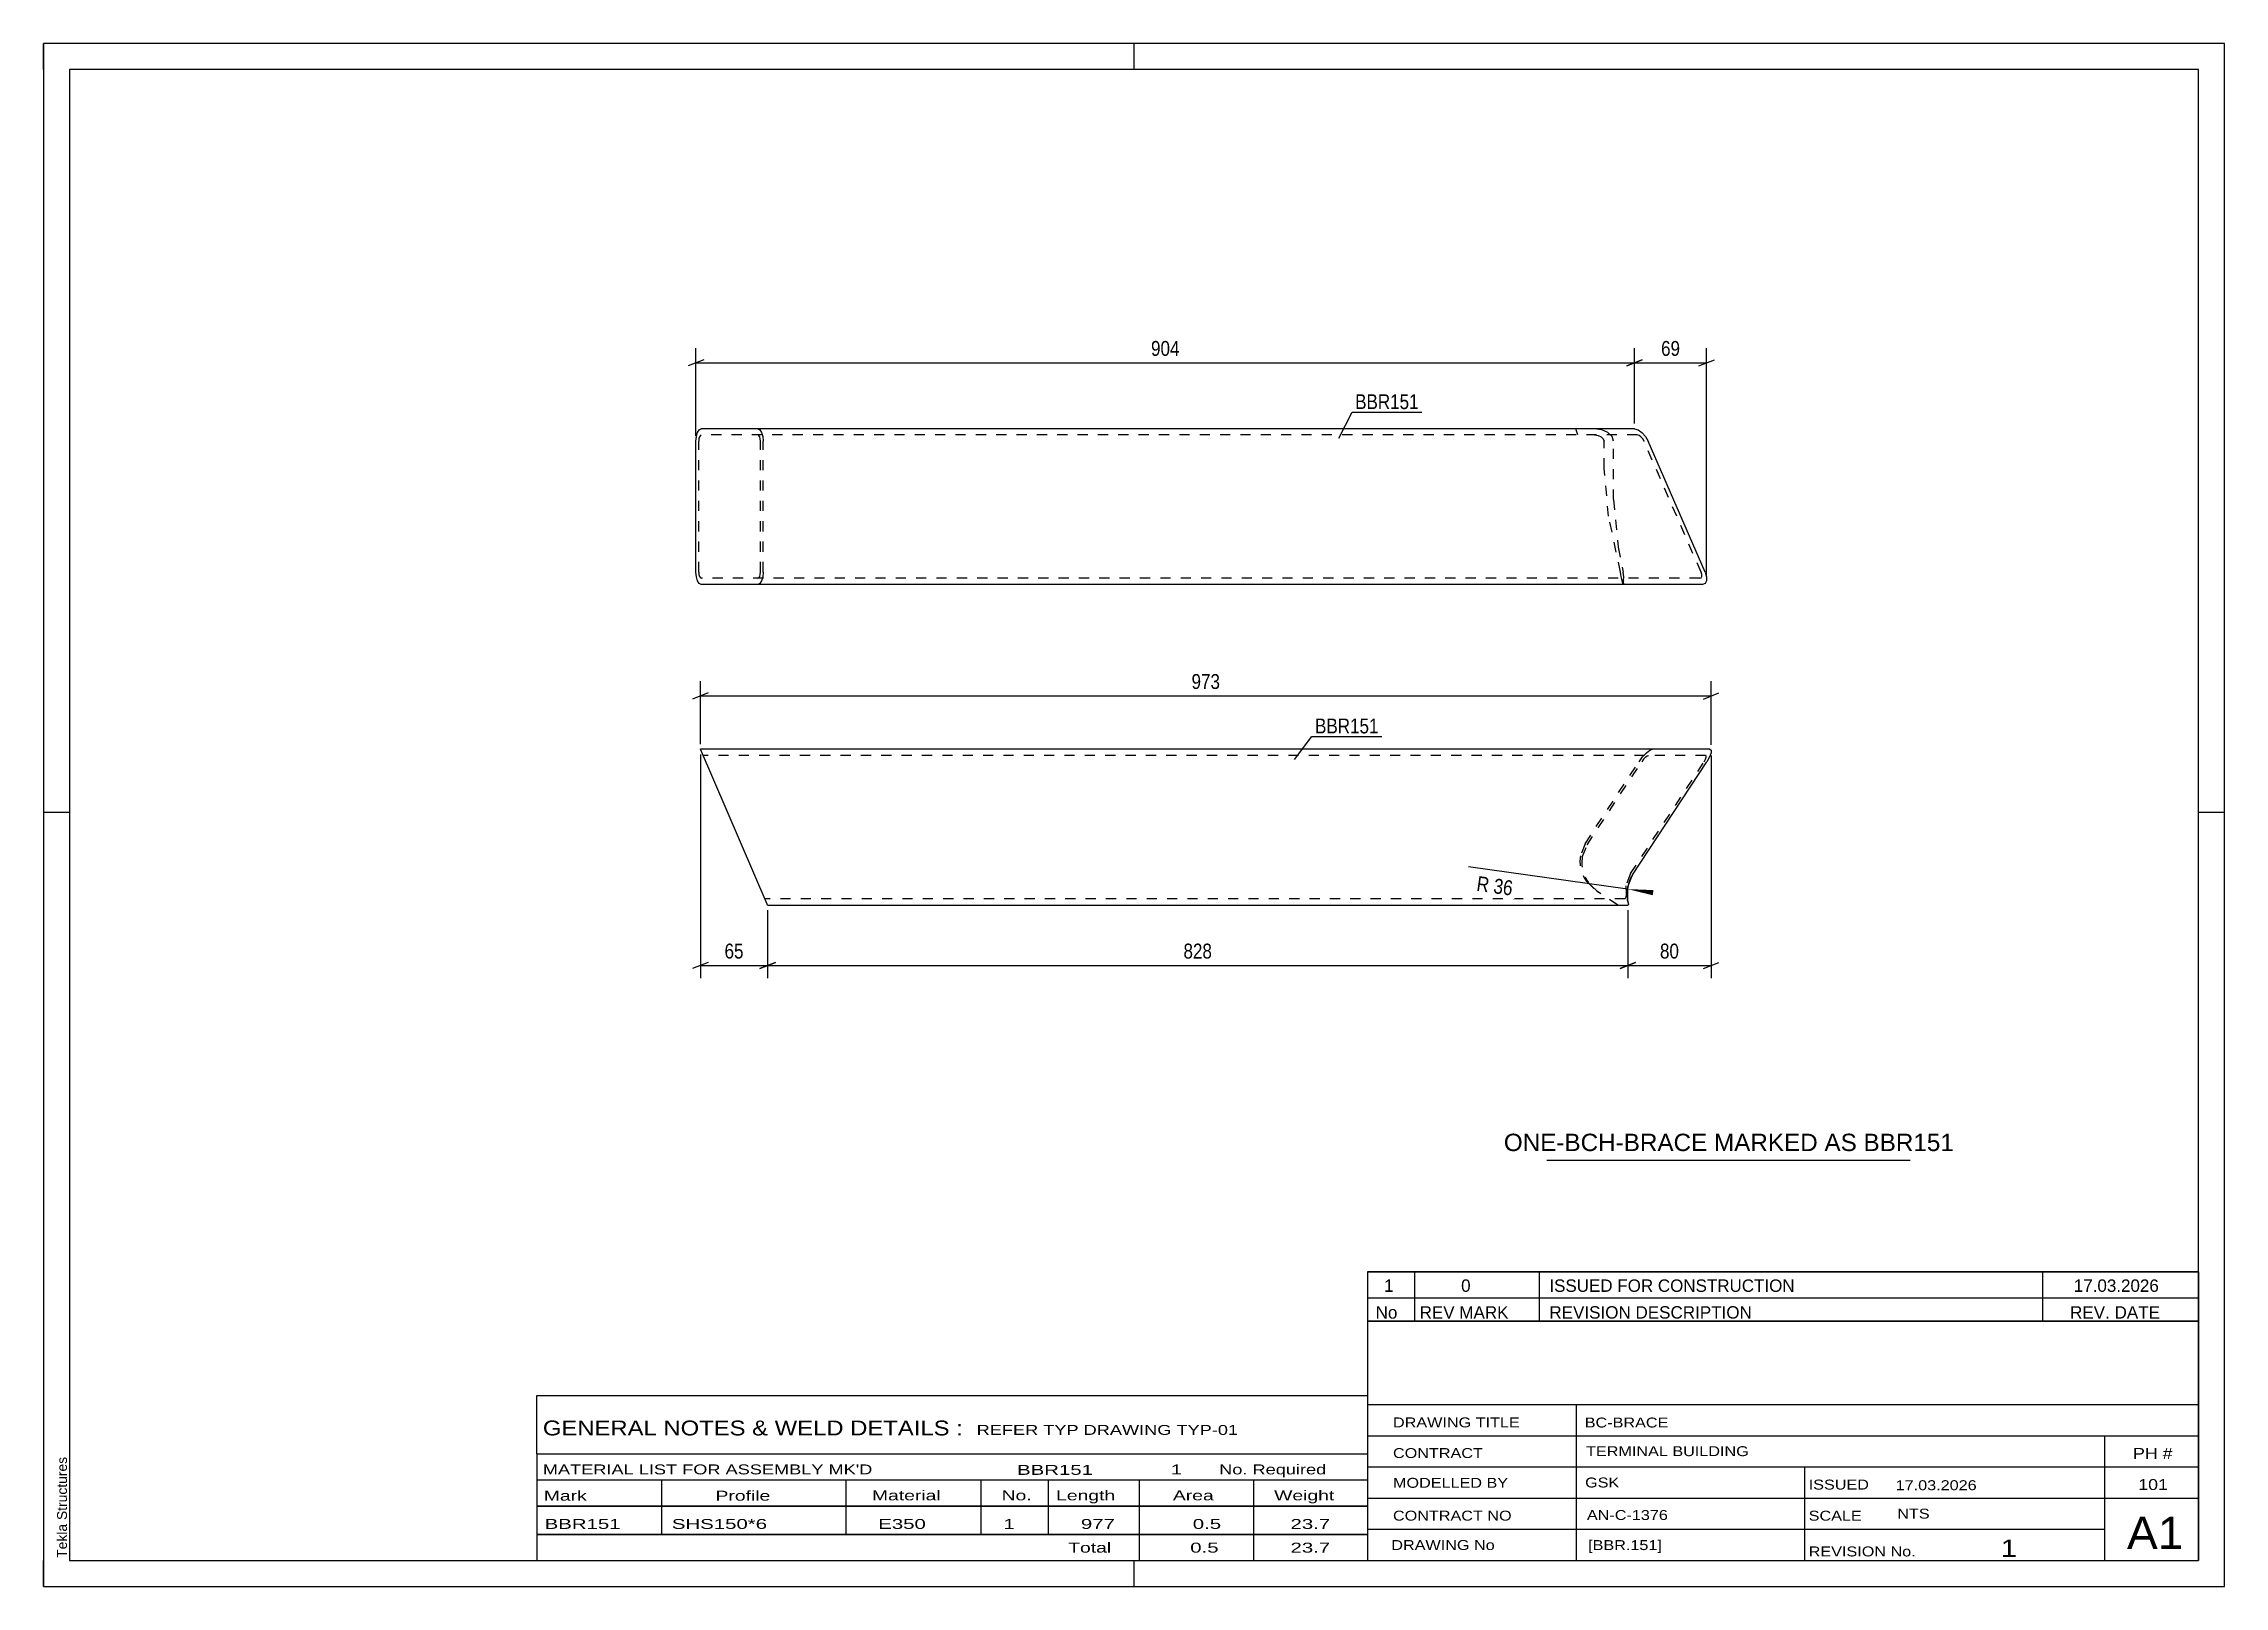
# Model space of a CAD drawing. Header units: millimetres. Extents: x 0 to 420, y 0 to 297.
import ezdxf

# ---------------------------------------------------------------- set-up
doc = ezdxf.new("R2010")
doc.units = ezdxf.units.MM
doc.linetypes.add('DXK_LINE_DOT2', pattern=[3.9198, 1.9599, -1.9599])
doc.styles.add('Arial', font='ARIAL.TTF', dxfattribs={"height": 0.2})
doc.styles.add('Arial Narrow', font='ARIALN.TTF', dxfattribs={"height": 0.2})

# ---------------------------------------------------------------- blocks, each defined once
blk = doc.blocks.new('Unknown-580741961-1161')
at = {"color": 5, "linetype": 'Continuous'}
for p, q in [((420, 297), (0, 297)), ((0, 297), (0, 0)), ((0, 292), (0, 297)), ((210, 292), (210, 297)), ((420, 0), (420, 297)), ((415, 292), (5, 292)), ((5, 292), (5, 5)), ((415, 5), (415, 292)), ((5, 149), (0, 149)), ((420, 149), (415, 149)), ((0, 0), (0, 5)), ((5, 5), (415, 5)), ((210, 0), (210, 5)), ((0, 0), (420, 0))]:
    blk.add_line(p, q, dxfattribs=at)
at = {"color": 174, "linetype": 'Continuous', "style": 'Arial'}
blk.add_text('Tekla Structures', height=1.9102, rotation=90, dxfattribs=at).set_placement((4.5, 5.5))
blk = doc.blocks.new('Part-580741961-1270 - 1252')
at = {"color": 2, "linetype": 'Continuous'}
for p, q in [((320.87, 161.16), (126.5, 161.16)), ((139.36, 131.34), (126.5, 161.16)), ((320.86, 159.68), (320.33, 158.76)), ((321.14, 160.46), (320.86, 159.68)), ((320.87, 161.16), (321.15, 160.98)), ((321.15, 160.98), (321.14, 160.46)), ((306.01, 136.98), (320.33, 158.76)), ((305.09, 134.65), (306.01, 136.98)), ((305.13, 133.56), (305.09, 134.65)), ((139.44, 131.16), (139.36, 131.34)), ((139.44, 131.16), (305.1, 131.16)), ((305.04, 132.2), (305.11, 132.64)), ((305.14, 131.86), (305.04, 132.2)), ((305.22, 131.34), (305.1, 131.16)), ((305.11, 132.64), (305.13, 133.56)), ((305.14, 131.86), (305.22, 131.34))]:
    blk.add_line(p, q, dxfattribs=at)
at = {"color": 7, "linetype": 'DXK_LINE_DOT2'}
for p, q in [((320.08, 159.96), (127.02, 159.96)), ((307.26, 158.76), (307.95, 159.68)), ((307.95, 159.68), (308.69, 160.46)), ((308.5, 159.61), (308.13, 159.22)), ((308.5, 159.61), (308.59, 159.68)), ((308.59, 159.68), (308.84, 159.87)), ((308.69, 160.46), (309.37, 160.98)), ((308.84, 159.87), (309.1, 159.96)), ((309.37, 160.98), (309.89, 161.16)), ((320.07, 159.22), (320.22, 159.61)), ((320.22, 159.87), (320.08, 159.96)), ((320.22, 159.61), (320.22, 159.87)), ((296.88, 142.98), (307.26, 158.76)), ((297.25, 142.74), (307.79, 158.76)), ((305.64, 137.22), (319.81, 158.76)), ((308.13, 159.22), (307.79, 158.76)), ((319.81, 158.76), (320.07, 159.22)), ((296.88, 142.98), (295.97, 140.65)), ((296.34, 140.41), (297.25, 142.74)), ((297.15, 135.73), (299.06, 133.89)), ((299.42, 133.65), (297.51, 135.49)), ((305.64, 137.22), (304.73, 134.89)), ((304.73, 134.89), (304.78, 133.56)), ((138.92, 132.36), (138.88, 132.45)), ((304.56, 132.36), (138.92, 132.36)), ((303.21, 131.16), (299.06, 133.89)), ((299.42, 133.65), (299.56, 133.56)), ((304.6, 132.45), (304.56, 132.36)), ((304.7, 132.71), (304.6, 132.45)), ((304.77, 133.1), (304.7, 132.71)), ((304.78, 133.56), (304.77, 133.1))]:
    blk.add_line(p, q, dxfattribs=at)
for centre in [(302.51, 139.61), (302.87, 139.37)]:
    blk.add_arc(centre, 6.62, 170.9836, 215.9054, dxfattribs=at)
blk = doc.blocks.new('Part-580741961-1308 - 1306')
at = {"color": 2, "linetype": 'Continuous'}
for p, q in [((125.94, 222.16), (126.28, 222.68)), ((126.28, 222.68), (126.67, 222.87)), ((306.4, 222.87), (126.67, 222.87)), ((306.4, 222.87), (307.09, 222.68)), ((307.09, 222.68), (307.83, 222.16)), ((125.64, 220.47), (125.72, 221.38)), ((125.64, 195.27), (125.64, 220.47)), ((125.72, 221.38), (125.94, 222.16)), ((307.83, 222.16), (308.51, 221.38)), ((308.51, 221.38), (309.03, 220.47)), ((320.01, 195.27), (309.03, 220.47)), ((125.72, 194.35), (125.64, 195.27)), ((125.94, 193.57), (125.72, 194.35)), ((126.28, 193.05), (125.94, 193.57)), ((320.28, 193.57), (320, 193.05)), ((320.01, 195.27), (320.29, 194.35)), ((320.29, 194.35), (320.28, 193.57)), ((126.67, 192.87), (126.28, 193.05)), ((319.47, 192.87), (126.67, 192.87)), ((320, 193.05), (319.47, 192.87))]:
    blk.add_line(p, q, dxfattribs=at)
at = {"color": 7, "linetype": 'DXK_LINE_DOT2'}
for p, q in [((137.54, 222.87), (137.94, 222.68)), ((137.94, 222.68), (138.27, 222.16)), ((295.47, 221.67), (295.11, 222.87)), ((300.09, 222.68), (298.7, 222.87)), ((301.28, 222.16), (300.09, 222.68)), ((126.2, 220.93), (126.16, 220.47)), ((126.16, 195.27), (126.16, 220.47)), ((126.31, 221.31), (126.2, 220.93)), ((126.48, 221.58), (126.31, 221.31)), ((126.67, 221.67), (126.48, 221.58)), ((306.93, 221.67), (126.67, 221.67)), ((137.74, 221.58), (137.54, 221.67)), ((137.86, 221.38), (137.74, 221.58)), ((137.91, 221.31), (137.86, 221.38)), ((138.02, 220.93), (137.91, 221.31)), ((138.06, 220.47), (138.02, 220.93)), ((138.06, 195.27), (138.06, 220.47)), ((138.27, 222.16), (138.5, 221.38)), ((138.5, 221.38), (138.58, 220.47)), ((138.58, 195.27), (138.58, 220.47)), ((298.7, 221.67), (299.39, 221.58)), ((299.39, 221.58), (299.99, 221.31)), ((299.99, 221.31), (300.38, 220.93)), ((300.38, 220.93), (300.52, 220.47)), ((300.52, 215.22), (300.52, 220.47)), ((302.07, 221.38), (301.28, 222.16)), ((302.34, 220.47), (302.07, 221.38)), ((302.34, 209.22), (302.34, 220.47)), ((307.27, 221.58), (306.93, 221.67)), ((307.64, 221.31), (307.27, 221.58)), ((307.98, 220.93), (307.64, 221.31)), ((308.24, 220.47), (307.98, 220.93)), ((319.22, 195.27), (308.24, 220.47)), ((301.41, 206.03), (300.52, 215.22)), ((303.7, 195.27), (301.41, 206.03)), ((302.34, 209.22), (303.23, 200.03)), ((303.23, 200.03), (304.24, 195.27)), ((126.16, 195.27), (126.2, 194.81)), ((126.2, 194.81), (126.31, 194.42)), ((126.31, 194.42), (126.48, 194.16)), ((126.48, 194.16), (126.67, 194.07)), ((318.95, 194.07), (126.67, 194.07)), ((137.54, 194.07), (137.74, 194.16)), ((137.74, 194.16), (137.91, 194.42)), ((137.91, 194.42), (138.02, 194.81)), ((138.27, 193.57), (137.94, 193.05)), ((138.02, 194.81), (138.06, 195.27)), ((138.5, 194.35), (138.27, 193.57)), ((138.58, 195.27), (138.5, 194.35)), ((303.74, 194.81), (303.7, 195.27)), ((303.84, 194.42), (303.74, 194.81)), ((303.91, 194.16), (303.84, 194.42)), ((304.23, 192.87), (303.87, 194.07)), ((303.92, 194.07), (303.91, 194.16)), ((304.28, 193.57), (304.18, 193.35)), ((304.18, 193.35), (304.25, 193.05)), ((304.36, 194.35), (304.24, 195.27)), ((304.28, 193.57), (304.36, 194.35)), ((318.95, 194.07), (319.21, 194.16)), ((319.21, 194.16), (319.36, 194.42)), ((319.36, 194.81), (319.22, 195.27)), ((319.36, 194.42), (319.36, 194.81)), ((137.94, 193.05), (137.54, 192.87)), ((304.27, 192.87), (304.25, 193.05))]:
    blk.add_line(p, q, dxfattribs=at)
blk = doc.blocks.new('StraightDimension-580741961-2016 - 1252')
at = {"color": 7, "linetype": 'Continuous'}
for p, q in [((126.5, 160.16), (126.5, 117.12)), ((139.44, 130.16), (139.44, 117.12)), ((128, 120.12), (125, 118.92)), ((126.5, 119.52), (139.44, 119.52)), ((137.94, 118.92), (140.94, 120.12))]:
    blk.add_line(p, q, dxfattribs=at)
at = {"color": 0}
blk.add_wipeout([(135.4, 120.27), (135.4, 124.47), (130.54, 124.47), (130.54, 120.27)], dxfattribs=at)
at = {"color": 3, "style": 'Arial Narrow'}
blk.add_text('65', height=2.863, dxfattribs=at).set_placement((131.14, 120.87))
blk = doc.blocks.new('StraightDimension-580741961-1706 - 1252')
at = {"color": 7, "linetype": 'Continuous'}
for p, q in [((126.5, 162.16), (126.5, 174.27)), ((321.15, 161.98), (321.15, 174.27)), ((128, 172.02), (125, 170.82)), ((126.5, 171.42), (321.15, 171.42)), ((319.65, 170.82), (322.65, 172.02))]:
    blk.add_line(p, q, dxfattribs=at)
at = {"color": 0}
blk.add_wipeout([(227.17, 172.17), (227.17, 176.37), (220.48, 176.37), (220.48, 172.17)], dxfattribs=at)
at = {"color": 3, "style": 'Arial Narrow'}
blk.add_text('973', height=2.863, dxfattribs=at).set_placement((221.08, 172.77))
blk = doc.blocks.new('StraightDimension-580741961-2014 - 1252')
at = {"color": 7, "linetype": 'Continuous'}
for p, q in [((321.15, 159.98), (321.15, 117.12)), ((305.1, 130.16), (305.1, 117.12)), ((306.6, 120.12), (303.6, 118.92)), ((305.1, 119.52), (321.15, 119.52)), ((319.65, 118.92), (322.65, 120.12))]:
    blk.add_line(p, q, dxfattribs=at)
at = {"color": 0}
blk.add_wipeout([(315.55, 120.27), (315.55, 124.47), (310.7, 124.47), (310.7, 120.27)], dxfattribs=at)
at = {"color": 3, "style": 'Arial Narrow'}
blk.add_text('80', height=2.863, dxfattribs=at).set_placement((311.3, 120.87))
blk = doc.blocks.new('RadiusDimension-580741961-1741 - 1252')
at = {"linetype": 'Continuous'}
blk.add_hatch(color=7, dxfattribs=at).paths.add_polyline_path([(309.91, 133.05), (305.02, 134.24), (310.05, 134.04)])
at = {"color": 7, "linetype": 'Continuous'}
blk.add_line((305.02, 134.24), (274.45, 138.52), dxfattribs=at)
blk.add_arc((312.08, 133.25), 7.13, 148.5025, 195.5495, dxfattribs=at)
at = {"color": 0}
blk.add_wipeout([(283.25, 132.29), (283.83, 136.45), (275.77, 137.58), (275.18, 133.42)], dxfattribs=at)
at = {"color": 3, "style": 'Arial Narrow'}
blk.add_text('R 36', height=2.863, rotation=-7.9756, dxfattribs=at).set_placement((275.86, 133.93))
blk = doc.blocks.new('StraightDimension-580741961-2015 - 1252')
at = {"color": 7, "linetype": 'Continuous'}
for p, q in [((139.44, 130.16), (139.44, 117.12)), ((305.1, 130.16), (305.1, 117.12)), ((140.94, 120.12), (137.94, 118.92)), ((139.44, 119.52), (305.1, 119.52)), ((303.6, 118.92), (306.6, 120.12))]:
    blk.add_line(p, q, dxfattribs=at)
at = {"color": 0}
blk.add_wipeout([(225.61, 120.27), (225.61, 124.47), (218.93, 124.47), (218.93, 120.27)], dxfattribs=at)
at = {"color": 3, "style": 'Arial Narrow'}
blk.add_text('828', height=2.863, dxfattribs=at).set_placement((219.53, 120.87))
blk = doc.blocks.new('StraightDimension-580741961-1721 - 1306')
at = {"color": 7, "linetype": 'Continuous'}
for p, q in [((127.14, 236.14), (124.14, 234.94)), ((125.64, 221.47), (125.64, 238.39)), ((125.64, 235.54), (306.4, 235.54)), ((304.9, 234.94), (307.9, 236.14)), ((306.4, 223.87), (306.4, 238.39))]:
    blk.add_line(p, q, dxfattribs=at)
at = {"color": 0}
blk.add_wipeout([(219.36, 236.29), (219.36, 240.49), (212.68, 240.49), (212.68, 236.29)], dxfattribs=at)
at = {"color": 3, "style": 'Arial Narrow'}
blk.add_text('904', height=2.863, dxfattribs=at).set_placement((213.28, 236.89))
blk = doc.blocks.new('StraightDimension-580741961-1720 - 1306')
at = {"color": 7, "linetype": 'Continuous'}
for p, q in [((307.9, 236.14), (304.9, 234.94)), ((306.4, 223.87), (306.4, 238.39)), ((306.4, 235.54), (320.28, 235.54)), ((318.78, 234.94), (321.78, 236.14)), ((320.28, 194.57), (320.28, 238.39))]:
    blk.add_line(p, q, dxfattribs=at)
at = {"color": 0}
blk.add_wipeout([(315.77, 236.29), (315.77, 240.49), (310.91, 240.49), (310.91, 236.29)], dxfattribs=at)
at = {"color": 3, "style": 'Arial Narrow'}
blk.add_text('69', height=2.863, dxfattribs=at).set_placement((311.51, 236.89))
blk = doc.blocks.new('Unknown-580741961-2326')
at = {"color": 7, "linetype": 'Continuous'}
blk.add_line((289.5, 82.05), (359.5, 82.05), dxfattribs=at)
at = {"color": 7, "style": 'Arial'}
blk.add_text('ONE-BCH-BRACE MARKED AS BBR151', height=3.3428, dxfattribs=at).set_placement((281.23, 83.8))
blk = doc.blocks.new('Unknown-580741961-2323')
at = {"color": 7, "linetype": 'Continuous'}
for p, q in [((255, 51.05), (255, 5)), ((255, 51.05), (415, 51.05)), ((415, 51), (415, 5)), ((255, 35), (415, 35)), ((295.14, 35), (295.14, 5)), ((255, 29), (415, 29)), ((397, 5.05), (397, 29.05)), ((255, 23), (415, 23)), ((339.14, 23), (339.14, 5)), ((255, 17), (415, 17)), ((255, 11), (397, 11)), ((255, 5), (415, 5))]:
    blk.add_line(p, q, dxfattribs=at)
at = {"color": 7, "style": 'Arial Narrow'}
for s, height, width, p in [('DRAWING TITLE', 1.9089, 1.425378, (259.88, 30.61)), ('BC-BRACE', 1.909, 1.425378, (296.81, 30.59)), ('CONTRACT', 1.909, 1.425378, (259.88, 24.71)), ('TERMINAL BUILDING', 1.9089, 1.425378, (297.06, 25.07)), ('MODELLED BY', 1.9089, 1.425378, (259.88, 18.98)), ('GSK', 1.909, 1.425378, (296.88, 19.04)), ('ISSUED', 1.909, 1.425378, (339.94, 18.64)), ('17.03.2026', 1.909, 1.425378, (356.69, 18.52)), ('CONTRACT NO', 1.9089, 1.425378, (259.88, 12.66)), ('AN-C-1376', 1.909, 1.425378, (297.23, 12.78)), ('SCALE', 1.909, 1.425378, (339.94, 12.65)), ('A1', 6.204, 1.25, (401.24, 7.2)), ('DRAWING No', 1.909, 1.425378, (259.56, 7)), ('[BBR.151]', 1.909, 1.425378, (297.46, 6.99)), ('1', 3.34, 1.5, (376.91, 5.68)), ('REVISION No.', 1.9089, 1.425378, (339.94, 5.77))]:
    blk.add_text(s, height=height, dxfattribs=dict(at, width=width)).set_placement(p)
at = {"color": 7, "linetype": 'Continuous', "style": 'Arial Narrow'}
for s, height, width, p in [('PH #', 2.1, 1.42538, (402.4, 24.55)), ('101', 2.1, 1.42538, (403.41, 18.55)), ('NTS', 1.909, 1.425378, (357, 13.05))]:
    blk.add_text(s, height=height, dxfattribs=dict(at, width=width)).set_placement(p)
blk = doc.blocks.new('Unknown-580741961-2324')
at = {"color": 7, "linetype": 'Continuous'}
for p, q in [((255, 60.55), (415, 60.55)), ((415, 60.55), (255, 60.55)), ((255, 60.55), (255, 55.55)), ((264, 60.55), (264, 55.55)), ((288, 60.55), (288, 55.55)), ((385, 60.55), (385, 55.55)), ((415, 60.55), (415, 55.55)), ((255, 55.55), (415, 55.55)), ((255, 55.55), (255, 51.05)), ((255, 55.55), (415, 55.55)), ((264, 55.55), (264, 51.05)), ((288, 55.55), (288, 51.05)), ((385, 55.55), (385, 51.05)), ((415, 55.55), (415, 51.05)), ((415, 51.05), (255, 51.05))]:
    blk.add_line(p, q, dxfattribs=at)
at = {"color": 7, "linetype": 'Continuous', "style": 'Arial Narrow'}
for s, height, width, p in [('1', 2.39, 1.196471, (258.16, 56.7)), ('0', 2.39, 1.196471, (273, 56.7)), ('ISSUED FOR CONSTRUCTION', 2.3861, 1.196471, (290, 56.7)), ('17.03.2026', 2.386, 1.196471, (391, 56.7)), ('No', 2.386, 1.2, (256.54, 51.55)), ('REV MARK', 2.386, 1.2, (265, 51.55)), ('REVISION DESCRIPTION', 2.3861, 1.2, (290, 51.55)), ('REV. DATE', 2.386, 1.2, (390.28, 51.55))]:
    blk.add_text(s, height=height, dxfattribs=dict(at, width=width)).set_placement(p)
blk = doc.blocks.new('Unknown-580741961-2325')
at = {"color": 7, "linetype": 'Continuous'}
for p, q in [((95, 36.75), (255, 36.75)), ((95, 25.5), (95, 36.75)), ((255, 36.75), (255, 25.5)), ((95, 25.5), (255, 25.5)), ((95, 25.5), (95, 20.5)), ((255, 25.5), (255, 20.5)), ((95, 20.5), (255, 20.5)), ((95, 20.5), (95, 15.5)), ((119, 20.5), (119, 15.5)), ((154.5, 20.5), (154.5, 15.5)), ((180.5, 20.5), (180.5, 15.5)), ((193.5, 20.5), (193.5, 15.5)), ((211, 20.5), (211, 15.5)), ((233, 20.5), (233, 15.5)), ((255, 20.5), (255, 15.5)), ((95, 15.5), (255, 15.5)), ((95, 15.45), (95, 10.05)), ((95, 15.45), (255, 15.45)), ((119, 15.5), (119, 10)), ((154.5, 15.5), (154.5, 10)), ((180.5, 15.5), (180.5, 10)), ((193.5, 15.5), (193.5, 10)), ((211, 15.5), (211, 10)), ((233, 15.5), (233, 10)), ((255, 15.45), (255, 10.05)), ((95, 10.05), (255, 10.05)), ((95, 10), (255, 10)), ((95, 10), (95, 5)), ((211, 10), (211, 5)), ((233, 10), (233, 5)), ((255, 10), (255, 5)), ((95, 5), (255, 5))]:
    blk.add_line(p, q, dxfattribs=at)
at = {"color": 7, "style": 'Arial Narrow'}
for s, height, width, p in [('GENERAL NOTES & WELD DETAILS :', 2.8633, 1.4, (96.15, 29.06)), ('REFER TYP DRAWING TYP-01', 1.9089, 1.6, (179.7, 29.16)), ("MATERIAL LIST FOR ASSEMBLY MK'D", 1.9089, 1.6, (96.15, 21.56)), ('BBR151', 1.909, 1.794707, (187.48, 21.47)), ('1', 1.91, 1.794707, (217.08, 21.56)), ('No. Required', 1.9089, 1.6, (226.41, 21.56)), ('Mark', 1.909, 1.7, (96.34, 16.5)), ('Profile', 1.909, 1.7, (129.41, 16.5)), ('Material', 1.909, 1.7, (159.54, 16.56)), ('No.', 1.909, 1.7, (184.5, 16.56)), ('Length', 1.909, 1.7, (195, 16.56)), ('Area', 1.909, 1.7, (217.5, 16.56)), ('Weight', 1.909, 1.7, (237, 16.56))]:
    blk.add_text(s, height=height, dxfattribs=dict(at, width=width)).set_placement(p)
at = {"color": 7, "linetype": 'Continuous', "style": 'Arial Narrow'}
for s, height, width, p in [('BBR151', 1.909, 1.794707, (96.5, 11.06)), ('SHS150*6', 1.909, 1.794707, (121, 11.06)), ('E350', 1.909, 1.794707, (160.74, 11.06)), ('1', 1.91, 1.794707, (184.86, 11.06)), ('977', 1.909, 1.794707, (199.77, 11.06)), ('0.5', 1.909, 1.794707, (221.32, 11.06)), ('23.7', 1.909, 1.794707, (240.14, 11.06)), ('Total', 1.909, 1.7, (197.33, 6.5)), ('0.5', 1.909, 1.794707, (220.83, 6.5)), ('23.7', 1.909, 1.794707, (240.14, 6.5))]:
    blk.add_text(s, height=height, dxfattribs=dict(at, width=width)).set_placement(p)
blk = doc.blocks.new('Mark-580741961-1265 - 1252')
at = {"color": 0}
blk.add_wipeout([(257.11, 164.21), (257.11, 167.21), (244.87, 167.21), (244.87, 164.21)], dxfattribs=at)
blk.add_wipeout([(257.11, 164.21), (257.11, 167.21), (244.87, 167.21), (244.87, 164.21)], dxfattribs=at)
at = {"color": 30, "linetype": 'Continuous'}
for p, q in [((240.88, 159.19), (244.27, 163.61)), ((244.27, 163.61), (257.71, 163.61))]:
    blk.add_line(p, q, dxfattribs=at)
at = {"color": 3, "style": 'Arial Narrow'}
blk.add_text('BBR151', height=2.863, dxfattribs=at).set_placement((244.87, 164.21))
blk = doc.blocks.new('Mark-580741961-1713 - 1306')
at = {"color": 0}
blk.add_wipeout([(264.83, 226.64), (264.83, 229.64), (252.59, 229.64), (252.59, 226.64)], dxfattribs=at)
blk.add_wipeout([(264.83, 226.64), (264.83, 229.64), (252.59, 229.64), (252.59, 226.64)], dxfattribs=at)
at = {"color": 30, "linetype": 'Continuous'}
for p, q in [((249.42, 221.03), (251.99, 226.04)), ((251.99, 226.04), (265.43, 226.04))]:
    blk.add_line(p, q, dxfattribs=at)
at = {"color": 3, "style": 'Arial Narrow'}
blk.add_text('BBR151', height=2.863, dxfattribs=at).set_placement((252.59, 226.64))

msp = doc.modelspace()

# ---------------------------------------------------------------- block references
for name in ['Unknown-580741961-1161', 'Part-580741961-1308 - 1306', 'Part-580741961-1270 - 1252', 'Unknown-580741961-2326', 'Unknown-580741961-2324', 'Unknown-580741961-2323', 'Unknown-580741961-2325']:
    msp.add_blockref(name, (0, 0))

# ---------------------------------------------------------------- next in the draw order: block references
for name in ['StraightDimension-580741961-1721 - 1306', 'StraightDimension-580741961-2016 - 1252']:
    msp.add_blockref(name, (0, 0))

# ---------------------------------------------------------------- next in the draw order: block references
for name in ['StraightDimension-580741961-1720 - 1306', 'Mark-580741961-1713 - 1306', 'StraightDimension-580741961-1706 - 1252']:
    msp.add_blockref(name, (0, 0))

# ---------------------------------------------------------------- next in the draw order: block references
for name in ['Mark-580741961-1265 - 1252', 'StraightDimension-580741961-2014 - 1252']:
    msp.add_blockref(name, (0, 0))

# ---------------------------------------------------------------- next in the draw order: block references
msp.add_blockref('RadiusDimension-580741961-1741 - 1252', (0, 0))

# ---------------------------------------------------------------- next in the draw order: block references
msp.add_blockref('StraightDimension-580741961-2015 - 1252', (0, 0))

doc.saveas('drawing.dxf')
